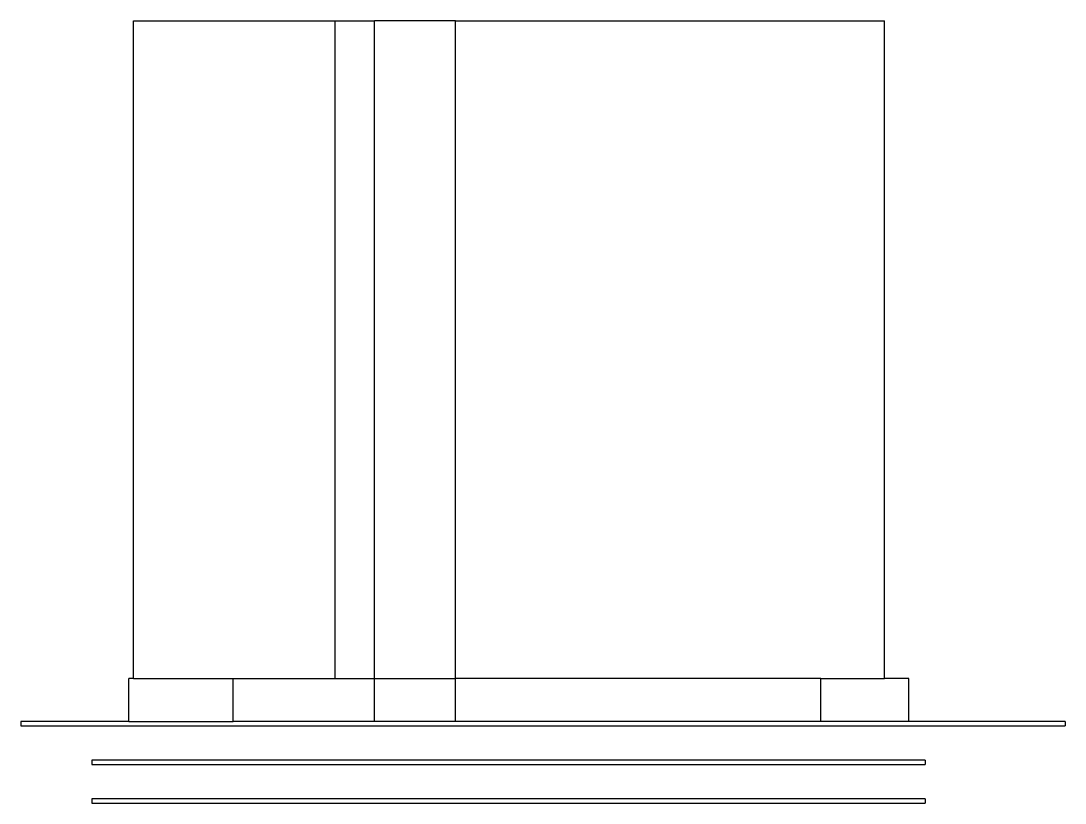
# Model space of a CAD drawing. Extents: x -48.6 to 48.6, y -36.4 to 36.4.
import ezdxf

# ---------------------------------------------------------------- set-up
doc = ezdxf.new("R2010")
doc.units = 0
doc.layers.get('0').update_dxf_attribs({"linetype": 'CONTINUOUS'})

msp = doc.modelspace()

# ---------------------------------------------------------------- linework, layer by layer
for p, q in [((-38.097, 36.4), (-19.321, 36.4)), ((-38.097, -24.8), (-38.097, 36.4)), ((-19.321, 36.4), (-15.66, 36.4)), ((-19.321, -24.8), (-19.321, 36.4)), ((-15.66, -24.8), (-15.66, 36.4)), ((-8.15, 36.4), (-15.66, 36.4)), ((-8.15, -24.8), (-8.15, 36.4)), ((-8.15, 36.4), (31.757, 36.4)), ((31.757, -24.8), (31.757, 36.4)), ((-38.097, -24.8), (-38.503, -24.8)), ((-38.503, -28.8), (-38.503, -24.8)), ((-38.097, -24.8), (-28.804, -24.8)), ((-28.804, -28.8), (-28.804, -24.8)), ((-28.804, -24.8), (-19.321, -24.8)), ((-19.321, -24.8), (-15.66, -24.8)), ((-15.66, -28.8), (-15.66, -24.8)), ((-15.66, -24.8), (-8.15, -24.8)), ((-8.15, -28.8), (-8.15, -24.8)), ((25.835, -24.8), (-8.15, -24.8)), ((25.835, -24.8), (31.757, -24.8)), ((25.835, -28.8), (25.835, -24.8)), ((34.029, -24.8), (31.757, -24.8)), ((34.029, -28.8), (34.029, -24.8)), ((-38.503, -28.8), (-48.558, -28.8)), ((-48.558, -28.8), (-48.558, -29.2)), ((-38.503, -28.8), (-28.804, -28.8)), ((-15.66, -28.8), (-28.804, -28.8)), ((-8.15, -28.8), (-15.66, -28.8)), ((25.835, -28.8), (-8.15, -28.8)), ((34.029, -28.8), (25.835, -28.8)), ((48.558, -28.8), (34.029, -28.8)), ((48.558, -28.8), (48.558, -29.2)), ((-48.558, -29.2), (48.558, -29.2)), ((-41.947, -32.4), (-41.947, -32.8)), ((35.536, -32.4), (-41.947, -32.4)), ((-41.947, -32.8), (35.536, -32.8)), ((35.536, -32.4), (35.536, -32.8)), ((-41.947, -36), (-41.947, -36.4)), ((35.536, -36), (-41.947, -36)), ((-41.947, -36.4), (35.536, -36.4)), ((35.536, -36), (35.536, -36.4))]:
    msp.add_line(p, q)

doc.saveas('drawing.dxf')
